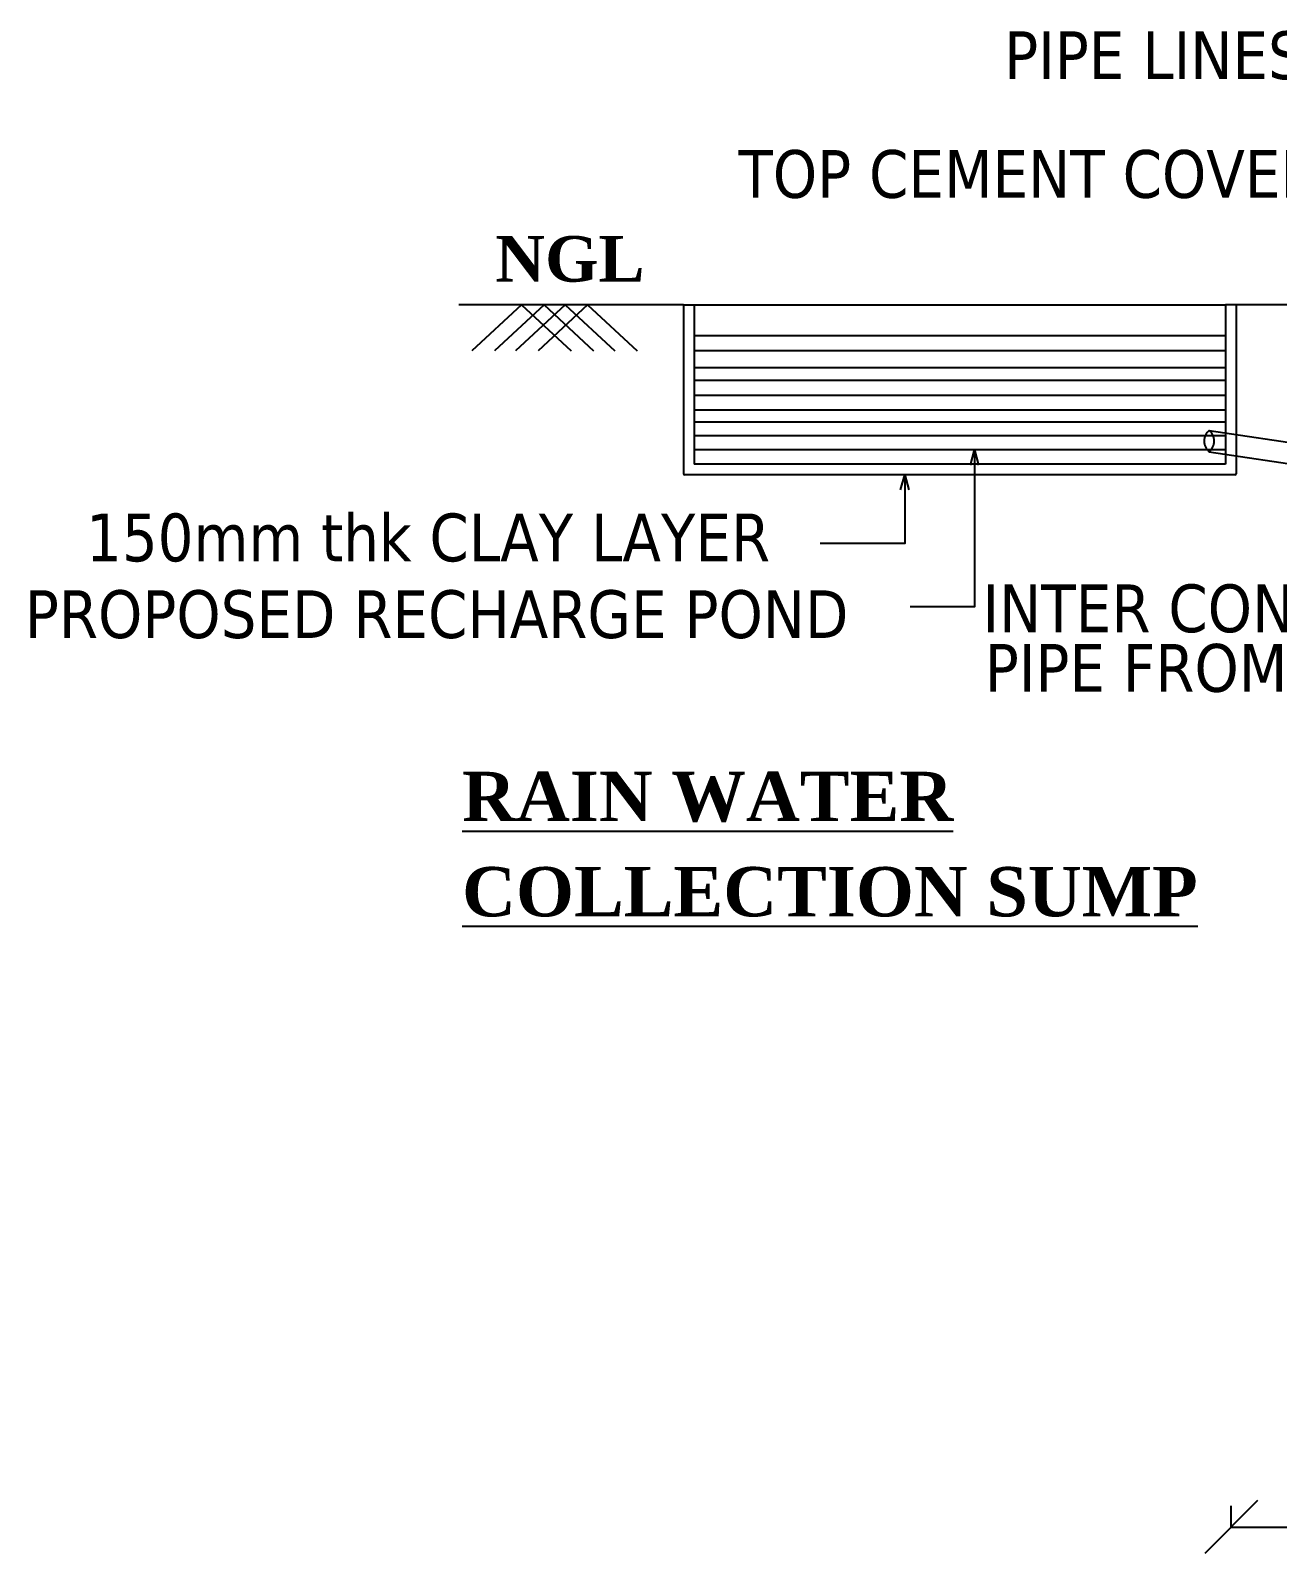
# Model space of a CAD drawing. Header units: metres. Extents: x 531 to 643, y 168 to 255.
# Drawn here: x 586.34 to 592.24, y 178.33 to 185.53 of the extents above; entities that cross this region are included whole.
import ezdxf

# ---------------------------------------------------------------- set-up
doc = ezdxf.new("R2010")
doc.units = ezdxf.units.M
doc.linetypes.add('DOT2', pattern=[0.125, 0, -0.125])
doc.styles.add('JSC-Tahoma', font='tahoma.ttf')
doc.styles.add('JSC-Times New Roman', font='timesbd.ttf')
doc.styles.add('style1', font='timesbd.ttf', dxfattribs={"height": 0.23})
doc.dimstyles.new('main dim', dxfattribs={"dimtxt": 0.15, "dimasz": 0.12, "dimexe": 0.1, "dimexo": 0.1, "dimgap": 0.05, "dimtad": 1, "dimzin": 3, "dimdsep": 46, "dimtxsty": 'style1', "dimblk": 'OBLIQUE', "dimcen": 0.125, "dimclrd": 8, "dimclre": 8, "dimclrt": 7, "dimadec": 0, "dimazin": 0, "dimtfac": 0.8, "dimtix": 1, "dimtofl": 0, "dimtmove": 2, "dimatfit": 0, "dimfxl": 0, "dimtolj": 1, "dimtzin": 0, "dimarcsym": 0})

# ---------------------------------------------------------------- blocks, each defined once
blk = doc.blocks.new('_Open30')
at = {"color": 0, "linetype": 'ByBlock', "lineweight": -2}
for p, q in [((-1, 0.267949), (0, 0)), ((0, 0), (-1, -0.267949)), ((0, 0), (-1, 0))]:
    blk.add_line(p, q, dxfattribs=at)
blk = doc.blocks.new('_Oblique')
at = {"color": 0, "linetype": 'ByBlock', "lineweight": -2}
blk.add_line((-0.5, -0.5), (0.5, 0.5), dxfattribs=at)
blk = doc.blocks.new('*D116')
at = {"color": 8, "linetype": 'DOT2', "lineweight": -2}
for p, q in [((592.0172, 178.4573), (592.0172, 178.5573)), ((594.9047, 178.4573), (594.9047, 178.5573))]:
    blk.add_line(p, q, dxfattribs=at)
at = {"color": 8, "lineweight": -2}
blk.add_line((592.0172, 178.4573), (594.9047, 178.4573), dxfattribs=at)
at = {"layer": 'Defpoints', "color": 0}
for p in [(592.0172, 178.4573), (594.9047, 178.4573), (594.9047, 178.4573)]:
    blk.add_point(p, dxfattribs=at)
at = {"color": 8, "lineweight": -2, "xscale": 0.25, "yscale": 0.25, "zscale": 0.25, "rotation": 180}
blk.add_blockref('_Oblique', (592.0172, 178.4573), dxfattribs=at)
at = {"color": 8, "lineweight": -2, "xscale": 0.25, "yscale": 0.25, "zscale": 0.25}
blk.add_blockref('_Oblique', (594.9047, 178.4573), dxfattribs=at)
at = {"color": 7, "lineweight": 25, "insert": (593.4609, 178.6244), "char_height": 0.23, "attachment_point": 5, "style": 'style1'}
blk.add_mtext('\\A1;2.4', dxfattribs=at)

msp = doc.modelspace()

# ---------------------------------------------------------------- linework, layer by layer
at = {"lineweight": 25}
for p, q in [((589.4305, 184.2314, -1.4302), (588.3684, 184.2314, -1.4302)), ((588.6645, 184.2314, -1.4302), (588.4302, 184.0131, -1.4302)), ((588.7709, 184.2314, -1.4302), (588.5367, 184.0131, -1.4302)), ((588.8703, 184.2314, -1.4302), (588.6361, 184.0131, -1.4302)), ((588.6645, 184.2314, -1.4302), (588.8987, 184.0131, -1.4302)), ((588.9768, 184.2314, -1.4302), (588.7425, 184.0131, -1.4302)), ((588.7709, 184.2314, -1.4302), (589.0052, 184.0131, -1.4302)), ((588.8703, 184.2314, -1.4302), (589.1046, 184.0131, -1.4302)), ((588.9768, 184.2314, -1.4302), (589.2111, 184.0131, -1.4302)), ((589.4305, 184.2314, -1.4302), (589.4305, 183.4328, -1.4302)), ((589.4305, 184.2314, -1.4302), (589.4807, 184.2314, -1.4302)), ((589.4807, 184.2314, -1.4302), (589.4807, 183.478, -1.4302)), ((589.4807, 184.2314, -1.4302), (591.9911, 184.2314, -1.4302)), ((591.9911, 184.2314, -1.4302), (591.9911, 183.478, -1.4302)), ((592.0414, 184.2314, -1.4302), (591.9911, 184.2314, -1.4302)), ((592.0414, 184.2314, -1.4302), (592.0414, 183.4328, -1.4302)), ((593.7012, 184.2314, -1.4302), (592.0414, 184.2314, -1.4302)), ((591.9911, 184.0835, -1.4302), (589.4807, 184.0835, -1.4302)), ((591.9911, 184.0135, -1.4302), (589.4807, 184.0135, -1.4302)), ((591.9911, 183.9323, -1.4302), (589.4807, 183.9323, -1.4302)), ((591.9911, 183.8736, -1.4302), (589.4807, 183.8736, -1.4302)), ((591.9911, 183.8018, -1.4302), (589.4807, 183.8018, -1.4302)), ((591.9911, 183.7337, -1.4302), (589.4807, 183.7337, -1.4302)), ((591.9911, 183.6768, -1.4302), (589.4807, 183.6768, -1.4302)), ((591.9911, 183.6113, -1.4302), (589.4807, 183.6113, -1.4302)), ((591.9138, 183.6373, -1.4302), (593.7532, 183.364, -1.4302)), ((591.9911, 183.5456, -1.4302), (589.4807, 183.5456, -1.4302)), ((591.9138, 183.5369, -1.4302), (593.7308, 183.2658, -1.4302)), ((591.9911, 183.478, -1.4302), (589.4807, 183.478, -1.4302)), ((592.0363, 183.4278, -1.4302), (589.4355, 183.4278, -1.4302))]:
    msp.add_line(p, q, dxfattribs=at)
at = {"lineweight": 25, "ltscale": 1000, "elevation": -1.4302}
for points in [[(590.8047, 183.4738), (590.8047, 182.8037), (590.5006, 182.8037)], [(590.4749, 183.356), (590.4749, 183.1034), (590.0762, 183.1034)]]:
    msp.add_lwpolyline(points, dxfattribs=at)
at = {"lineweight": 25}
for centre, radius, start, end in [((591.9548, 183.5871, -1.4302), 0.0648, 129.21396, 230.78604), ((591.8728, 183.5871, -1.4302), 0.0648, 309.21396, 50.78604), ((589.4355, 183.4328, -1.4302), 0.00502, 180, 270), ((592.0363, 183.4328, -1.4302), 0.00502, 270, 0)]:
    msp.add_arc(centre, radius, start, end, dxfattribs=at)

# ---------------------------------------------------------------- block references
at = {"lineweight": 25, "ltscale": 1000, "xscale": 0.0717886709706366, "yscale": 0.0717886709706366, "zscale": 0.0717886709706366, "rotation": 90}
for p in [(590.8047, 183.5456, -1.4302), (590.4749, 183.4278, -1.4302)]:
    msp.add_blockref('_Open30', p, dxfattribs=at)

# ---------------------------------------------------------------- texts
at = {"lineweight": 25, "style": 'JSC-Tahoma'}
for s, p in [('PIPE LINES TO MOTOR', (590.9452, 185.2969, -0.4772)), ('TOP CEMENT COVER SLAB', (589.6893, 184.7361, -0.4772)), ('150mm thk CLAY LAYER', (586.6068, 183.0192)), ('PROPOSED RECHARGE POND', (586.3183, 182.6568)), ('INTER CONNECTION', (590.8427, 182.6844)), ('PIPE FROM POND', (590.8536, 182.403))]:
    msp.add_text(s, height=0.225608, dxfattribs=at).set_placement(p)
at = {"lineweight": 25, "ltscale": 1000, "style": 'JSC-Times New Roman'}
for s, height, p in [('NGL', 0.21537, (588.5408, 184.3402, -3.7923)), ('%%URAIN WATER', 0.233313, (588.3837, 181.7918, -1.0418)), ('%%UCOLLECTION SUMP', 0.233313, (588.3837, 181.3421, -1.0418))]:
    msp.add_text(s, height=height, dxfattribs=at).set_placement(p)

# ---------------------------------------------------------------- dimensions: what is measured, and where the dimension line sits
at = {"color": 7, "lineweight": 25}
dim = msp.add_aligned_dim(p1=(592.0172, 178.4573), p2=(594.9047, 178.4573), distance=0, text='2.4', dimstyle='main dim', override={"dimtxt": 0.25, "dimasz": 0.25, "dimpost": '\\X'}, dxfattribs=at)
dim.commit()
dim.dimension.update_dxf_attribs({"geometry": '*D116', "text_midpoint": (593.4609, 178.6244)})

doc.saveas('drawing.dxf')
